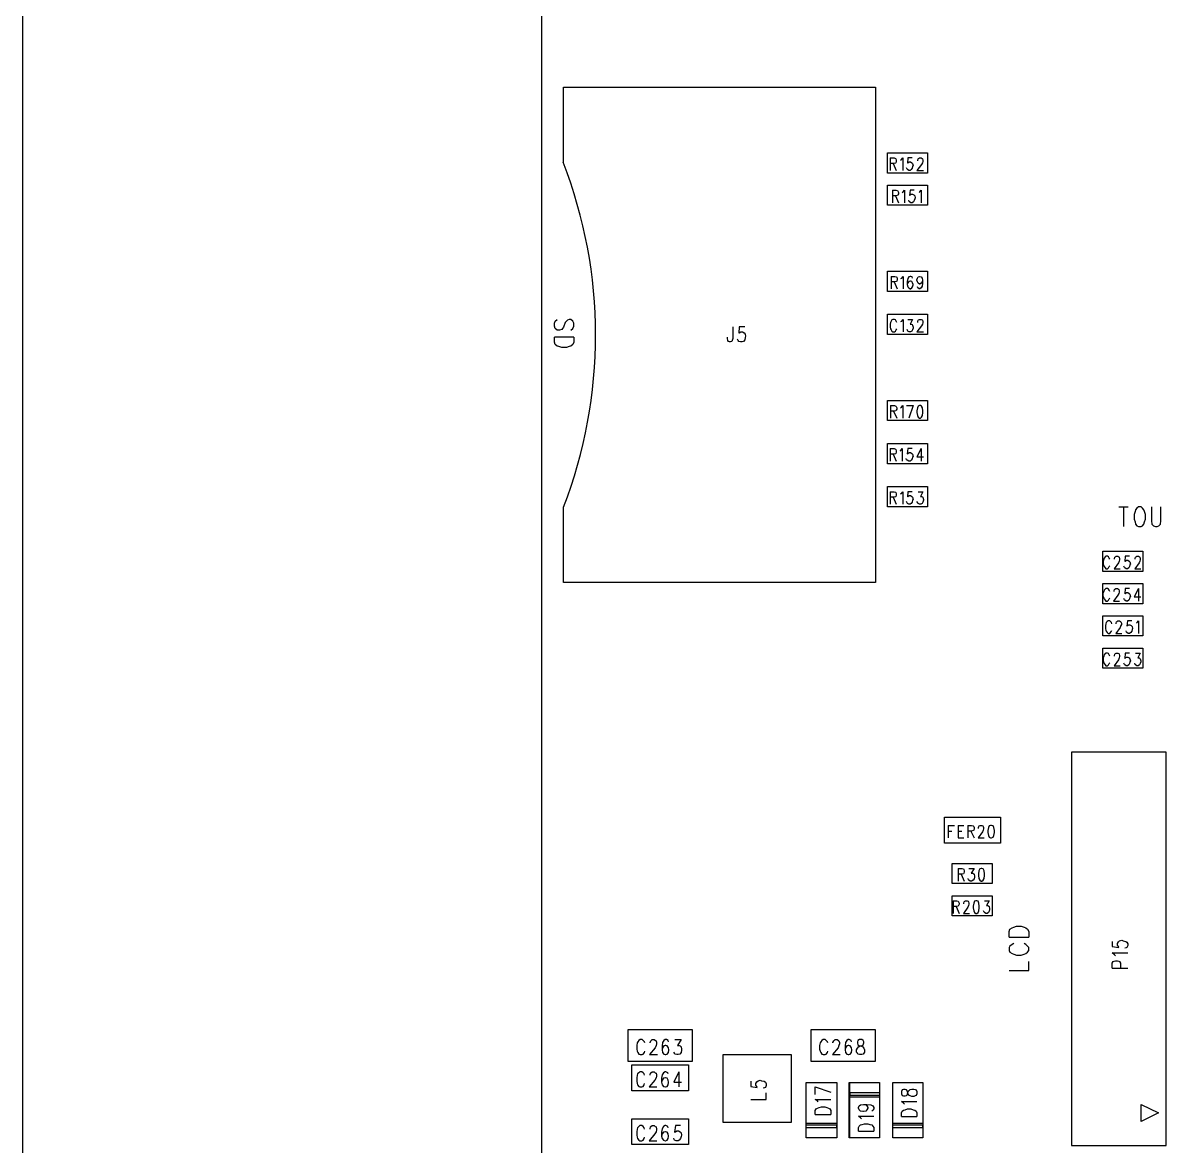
# Model space of a CAD drawing. Extents: x 11.9 to 28.1, y 10.8 to 21.2.
# Drawn here: x 11.892 to 14.548, y 16.307 to 18.916 of the extents above; entities that cross this region are included whole.
import ezdxf

# ---------------------------------------------------------------- set-up
doc = ezdxf.new("R2010")
doc.units = 0
doc.header["$MEASUREMENT"] = 0
doc.layers.add('LAYNR1', color=2, linetype='Continuous')

msp = doc.modelspace()

# ---------------------------------------------------------------- linework, layer by layer
at = {"layer": 'LAYNR1', "color": 7}
for points in [[(11.892, 10.799), (11.892, 21.199)], [(13.097, 20.041), (13.097, 14.641)], [(13.148, 18.591), (13.148, 18.766)], [(13.148, 18.766), (13.873, 18.766)], [(13.873, 18.766), (13.873, 17.616)], [(13.901, 18.567), (13.901, 18.614)], [(13.901, 18.614), (13.994, 18.614)], [(13.907, 18.602), (13.907, 18.573)], [(13.907, 18.602), (13.916, 18.602), (13.919, 18.601)], [(13.919, 18.601), (13.92, 18.6), (13.921, 18.597), (13.921, 18.594), (13.92, 18.591), (13.919, 18.59)], [(13.931, 18.597), (13.933, 18.598), (13.936, 18.602), (13.936, 18.573)], [(13.958, 18.602), (13.948, 18.602), (13.947, 18.59), (13.948, 18.591), (13.951, 18.593), (13.954, 18.593), (13.957, 18.591), (13.959, 18.589), (13.96, 18.584), (13.959, 18.582), (13.958, 18.578), (13.956, 18.575), (13.953, 18.573)], [(13.971, 18.595), (13.971, 18.597), (13.972, 18.6), (13.973, 18.601), (13.975, 18.602), (13.979, 18.602), (13.981, 18.601), (13.982, 18.6), (13.983, 18.597), (13.983, 18.594), (13.982, 18.591), (13.98, 18.587), (13.969, 18.573), (13.984, 18.573)], [(13.994, 18.614), (13.994, 18.567)], [(13.994, 18.567), (13.901, 18.567)], [(13.919, 18.59), (13.916, 18.589), (13.907, 18.589)], [(13.914, 18.589), (13.921, 18.573)], [(13.953, 18.573), (13.95, 18.573), (13.947, 18.575), (13.946, 18.576), (13.945, 18.579)], [(13.901, 18.492), (13.901, 18.539)], [(13.901, 18.539), (13.994, 18.539)], [(13.994, 18.539), (13.994, 18.492)], [(13.912, 18.527), (13.912, 18.498)], [(13.912, 18.527), (13.921, 18.527), (13.924, 18.526), (13.925, 18.525), (13.926, 18.522), (13.926, 18.519), (13.925, 18.516), (13.924, 18.515), (13.921, 18.514), (13.912, 18.514)], [(13.919, 18.514), (13.926, 18.498)], [(13.935, 18.522), (13.937, 18.523), (13.94, 18.527), (13.94, 18.498)], [(13.963, 18.527), (13.953, 18.527), (13.952, 18.515), (13.953, 18.516), (13.956, 18.518), (13.959, 18.518), (13.962, 18.516), (13.964, 18.514), (13.965, 18.509), (13.964, 18.507), (13.963, 18.503), (13.961, 18.5), (13.958, 18.498), (13.955, 18.498), (13.952, 18.5), (13.951, 18.501), (13.95, 18.504)], [(13.974, 18.522), (13.976, 18.523), (13.979, 18.527), (13.979, 18.498)], [(13.994, 18.492), (13.901, 18.492)], [(13.901, 18.292), (13.901, 18.339)], [(13.901, 18.339), (13.994, 18.339)], [(13.909, 18.327), (13.909, 18.298)], [(13.909, 18.327), (13.918, 18.327), (13.921, 18.326), (13.922, 18.325), (13.923, 18.322), (13.923, 18.319), (13.922, 18.316), (13.921, 18.315), (13.918, 18.314), (13.909, 18.314)], [(13.932, 18.322), (13.934, 18.323), (13.937, 18.327), (13.937, 18.298)], [(13.959, 18.323), (13.958, 18.326), (13.955, 18.327), (13.953, 18.327), (13.95, 18.326), (13.948, 18.322), (13.946, 18.315), (13.946, 18.308), (13.948, 18.303), (13.95, 18.3), (13.953, 18.298), (13.954, 18.298), (13.957, 18.3), (13.959, 18.303), (13.96, 18.307), (13.96, 18.308), (13.959, 18.312), (13.957, 18.315), (13.954, 18.316), (13.953, 18.316), (13.95, 18.315), (13.948, 18.312), (13.946, 18.308)], [(13.982, 18.318), (13.981, 18.314), (13.979, 18.311), (13.976, 18.309), (13.975, 18.309), (13.972, 18.311), (13.97, 18.314), (13.969, 18.318), (13.969, 18.319), (13.97, 18.323), (13.972, 18.326), (13.975, 18.327), (13.976, 18.327), (13.979, 18.326), (13.981, 18.323), (13.982, 18.318), (13.982, 18.311), (13.981, 18.304), (13.979, 18.3), (13.976, 18.298), (13.974, 18.298), (13.971, 18.3), (13.97, 18.303)], [(13.994, 18.339), (13.994, 18.292)], [(13.916, 18.314), (13.923, 18.298)], [(13.994, 18.292), (13.901, 18.292)], [(13.127, 18.218), (13.129, 18.223)], [(13.129, 18.223), (13.133, 18.227)], [(13.155, 18.223), (13.152, 18.22)], [(13.157, 18.225), (13.155, 18.223)], [(13.161, 18.227), (13.157, 18.225)], [(13.165, 18.227), (13.161, 18.227)], [(13.17, 18.223), (13.165, 18.227)], [(13.172, 18.218), (13.17, 18.223)], [(13.901, 18.239), (13.994, 18.239)], [(13.901, 18.192), (13.901, 18.239)], [(13.919, 18.226), (13.917, 18.227), (13.913, 18.227), (13.911, 18.226), (13.909, 18.223), (13.908, 18.22)], [(13.922, 18.22), (13.921, 18.223), (13.919, 18.226)], [(13.932, 18.222), (13.934, 18.223), (13.937, 18.227), (13.937, 18.198)], [(13.948, 18.227), (13.959, 18.227), (13.953, 18.216)], [(13.971, 18.22), (13.971, 18.222), (13.972, 18.225), (13.973, 18.226), (13.975, 18.227), (13.979, 18.227), (13.981, 18.226), (13.982, 18.225), (13.983, 18.222), (13.983, 18.219), (13.982, 18.216), (13.98, 18.212), (13.969, 18.198), (13.984, 18.198)], [(13.994, 18.239), (13.994, 18.192)], [(13.127, 18.211), (13.127, 18.218)], [(13.129, 18.206), (13.127, 18.211)], [(13.133, 18.202), (13.129, 18.206)], [(13.139, 18.202), (13.133, 18.202)], [(13.144, 18.204), (13.139, 18.202)], [(13.146, 18.206), (13.144, 18.204)], [(13.148, 18.209), (13.146, 18.206)], [(13.152, 18.22), (13.148, 18.209)], [(13.165, 18.202), (13.17, 18.206)], [(13.17, 18.206), (13.172, 18.211)], [(13.172, 18.211), (13.172, 18.218)], [(13.541, 18.21), (13.541, 18.183), (13.54, 18.178), (13.539, 18.176), (13.536, 18.175), (13.534, 18.175), (13.531, 18.176), (13.53, 18.178), (13.529, 18.183), (13.529, 18.186)], [(13.569, 18.21), (13.556, 18.21), (13.555, 18.195), (13.556, 18.196), (13.56, 18.198), (13.564, 18.198), (13.568, 18.196), (13.57, 18.193), (13.571, 18.188), (13.57, 18.185), (13.569, 18.18), (13.566, 18.176), (13.563, 18.175), (13.559, 18.175), (13.555, 18.176), (13.554, 18.178), (13.552, 18.181)], [(13.908, 18.22), (13.907, 18.216), (13.907, 18.209), (13.908, 18.205)], [(13.908, 18.205), (13.909, 18.203), (13.911, 18.2), (13.913, 18.198), (13.917, 18.198), (13.919, 18.2)], [(13.919, 18.2), (13.921, 18.203), (13.922, 18.205)], [(13.953, 18.216), (13.956, 18.216), (13.958, 18.215), (13.959, 18.214), (13.96, 18.209), (13.96, 18.207), (13.959, 18.203), (13.957, 18.2), (13.954, 18.198), (13.951, 18.198), (13.948, 18.2), (13.947, 18.201), (13.946, 18.204)], [(13.172, 18.186), (13.127, 18.186)], [(13.127, 18.174), (13.127, 18.186)], [(13.129, 18.169), (13.127, 18.174)], [(13.133, 18.165), (13.129, 18.169)], [(13.17, 18.169), (13.165, 18.165)], [(13.172, 18.174), (13.17, 18.169)], [(13.172, 18.186), (13.172, 18.174)], [(13.994, 18.192), (13.901, 18.192)], [(13.137, 18.164), (13.133, 18.165)], [(13.144, 18.162), (13.137, 18.164)], [(13.155, 18.162), (13.144, 18.162)], [(13.161, 18.164), (13.155, 18.162)], [(13.165, 18.165), (13.161, 18.164)], [(13.901, 17.992), (13.901, 18.039)], [(13.901, 18.039), (13.994, 18.039)], [(13.994, 18.039), (13.994, 17.992)], [(13.908, 18.027), (13.908, 17.998)], [(13.908, 18.027), (13.917, 18.027), (13.92, 18.026), (13.921, 18.025), (13.922, 18.022), (13.922, 18.019), (13.921, 18.016), (13.92, 18.015), (13.917, 18.014), (13.908, 18.014)], [(13.915, 18.014), (13.922, 17.998)], [(13.931, 18.022), (13.933, 18.023), (13.936, 18.027), (13.936, 17.998)], [(13.945, 18.027), (13.96, 18.027)], [(13.96, 18.027), (13.95, 17.998)], [(13.994, 17.992), (13.901, 17.992)], [(13.901, 17.892), (13.901, 17.939)], [(13.901, 17.939), (13.994, 17.939)], [(13.994, 17.939), (13.994, 17.892)], [(13.907, 17.927), (13.907, 17.898)], [(13.907, 17.927), (13.916, 17.927), (13.919, 17.926), (13.92, 17.925), (13.921, 17.922), (13.921, 17.919), (13.92, 17.916), (13.919, 17.915), (13.916, 17.914), (13.907, 17.914)], [(13.914, 17.914), (13.921, 17.898)], [(13.93, 17.922), (13.932, 17.923), (13.935, 17.927), (13.935, 17.898)], [(13.958, 17.927), (13.948, 17.927), (13.946, 17.915), (13.948, 17.916), (13.951, 17.918), (13.954, 17.918), (13.957, 17.916), (13.959, 17.914), (13.96, 17.909), (13.959, 17.907), (13.958, 17.903), (13.956, 17.9), (13.953, 17.898), (13.95, 17.898), (13.946, 17.9), (13.945, 17.901), (13.944, 17.904)], [(13.979, 17.927), (13.969, 17.908), (13.984, 17.908)], [(13.979, 17.927), (13.979, 17.898)], [(13.994, 17.892), (13.901, 17.892)], [(13.901, 17.792), (13.901, 17.839)], [(13.901, 17.839), (13.994, 17.839)], [(13.907, 17.827), (13.907, 17.798)], [(13.907, 17.827), (13.916, 17.827), (13.919, 17.826)], [(13.919, 17.826), (13.92, 17.825), (13.921, 17.822), (13.921, 17.819), (13.92, 17.816), (13.919, 17.815)], [(13.931, 17.822), (13.933, 17.823), (13.936, 17.827), (13.936, 17.798)], [(13.958, 17.827), (13.948, 17.827), (13.947, 17.815), (13.948, 17.816), (13.951, 17.818), (13.954, 17.818), (13.957, 17.816), (13.959, 17.814), (13.96, 17.809), (13.959, 17.807), (13.958, 17.803), (13.956, 17.8), (13.953, 17.798)], [(13.972, 17.827), (13.983, 17.827), (13.977, 17.816), (13.98, 17.816), (13.982, 17.815), (13.983, 17.814), (13.984, 17.809), (13.984, 17.807), (13.983, 17.803), (13.981, 17.8), (13.978, 17.798), (13.975, 17.798), (13.972, 17.8), (13.971, 17.801), (13.969, 17.804)], [(13.994, 17.839), (13.994, 17.792)], [(13.919, 17.815), (13.916, 17.814), (13.907, 17.814)], [(13.914, 17.814), (13.921, 17.798)], [(13.953, 17.798), (13.95, 17.798), (13.947, 17.8), (13.946, 17.801), (13.945, 17.804)], [(13.148, 17.616), (13.148, 17.791)], [(13.994, 17.792), (13.901, 17.792)], [(14.438, 17.792), (14.46, 17.792)], [(14.449, 17.792), (14.449, 17.746)], [(14.476, 17.781), (14.474, 17.774), (14.474, 17.763)], [(14.48, 17.789), (14.477, 17.785), (14.476, 17.781)], [(14.484, 17.792), (14.48, 17.789)], [(14.493, 17.789), (14.49, 17.792), (14.484, 17.792)], [(14.498, 17.781), (14.496, 17.785), (14.493, 17.789)], [(14.5, 17.763), (14.5, 17.774), (14.498, 17.781)], [(14.514, 17.792), (14.514, 17.759), (14.515, 17.752), (14.519, 17.748), (14.523, 17.746)], [(14.527, 17.746), (14.531, 17.748), (14.535, 17.752), (14.536, 17.759), (14.536, 17.792)], [(14.474, 17.763), (14.476, 17.757), (14.477, 17.752), (14.48, 17.748), (14.484, 17.746)], [(14.484, 17.746), (14.49, 17.746)], [(14.49, 17.746), (14.493, 17.748), (14.496, 17.752), (14.498, 17.757), (14.5, 17.763)], [(14.523, 17.746), (14.527, 17.746)], [(14.401, 17.642), (14.401, 17.689)], [(14.401, 17.689), (14.494, 17.689)], [(14.494, 17.689), (14.494, 17.642)], [(14.408, 17.677), (14.406, 17.676), (14.404, 17.673), (14.403, 17.67), (14.402, 17.666), (14.402, 17.659), (14.403, 17.655), (14.404, 17.653), (14.406, 17.65), (14.408, 17.648)], [(14.417, 17.67), (14.416, 17.673), (14.414, 17.676), (14.412, 17.677), (14.408, 17.677)], [(14.428, 17.67), (14.428, 17.672), (14.429, 17.675), (14.43, 17.676), (14.432, 17.677), (14.436, 17.677), (14.438, 17.676), (14.439, 17.675), (14.44, 17.672), (14.44, 17.669), (14.439, 17.666), (14.437, 17.662), (14.427, 17.648), (14.441, 17.648)], [(14.453, 17.677), (14.452, 17.665), (14.453, 17.666)], [(14.463, 17.677), (14.453, 17.677)], [(14.453, 17.666), (14.456, 17.668), (14.459, 17.668), (14.462, 17.666), (14.464, 17.664)], [(14.464, 17.664), (14.465, 17.659), (14.464, 17.657)], [(14.487, 17.666), (14.485, 17.662), (14.475, 17.648), (14.489, 17.648)], [(14.476, 17.672), (14.477, 17.675), (14.478, 17.676), (14.48, 17.677), (14.484, 17.677), (14.486, 17.676), (14.487, 17.675)], [(14.476, 17.67), (14.476, 17.672)], [(14.487, 17.675), (14.488, 17.672), (14.488, 17.669), (14.487, 17.666)], [(14.494, 17.642), (14.401, 17.642)], [(14.408, 17.648), (14.412, 17.648), (14.414, 17.65), (14.416, 17.653), (14.417, 17.655)], [(14.464, 17.657), (14.463, 17.653), (14.461, 17.65), (14.458, 17.648), (14.455, 17.648), (14.452, 17.65), (14.451, 17.651), (14.45, 17.654)], [(13.873, 17.616), (13.148, 17.616)], [(14.401, 17.567), (14.401, 17.614)], [(14.401, 17.614), (14.494, 17.614)], [(14.494, 17.614), (14.494, 17.567)], [(14.417, 17.595), (14.416, 17.598), (14.414, 17.601), (14.412, 17.602), (14.408, 17.602), (14.406, 17.601), (14.404, 17.598), (14.403, 17.595), (14.401, 17.591), (14.401, 17.584), (14.403, 17.58), (14.404, 17.578), (14.406, 17.575), (14.408, 17.573), (14.412, 17.573), (14.414, 17.575), (14.416, 17.578), (14.417, 17.58)], [(14.427, 17.595), (14.427, 17.597), (14.428, 17.6), (14.429, 17.601), (14.431, 17.602), (14.435, 17.602), (14.437, 17.601), (14.438, 17.6), (14.439, 17.597), (14.439, 17.594), (14.438, 17.591), (14.436, 17.587), (14.426, 17.573), (14.44, 17.573)], [(14.463, 17.602), (14.453, 17.602), (14.452, 17.59), (14.453, 17.591), (14.456, 17.593), (14.459, 17.593), (14.462, 17.591), (14.464, 17.589), (14.465, 17.584), (14.464, 17.582), (14.463, 17.578), (14.461, 17.575), (14.458, 17.573), (14.455, 17.573), (14.452, 17.575), (14.451, 17.576), (14.45, 17.579)], [(14.484, 17.602), (14.474, 17.583), (14.489, 17.583)], [(14.484, 17.602), (14.484, 17.573)], [(14.494, 17.567), (14.401, 17.567)], [(14.401, 17.492), (14.401, 17.539)], [(14.401, 17.539), (14.494, 17.539)], [(14.494, 17.539), (14.494, 17.492)], [(14.422, 17.52), (14.421, 17.523), (14.419, 17.526), (14.417, 17.527), (14.413, 17.527), (14.411, 17.526), (14.409, 17.523), (14.408, 17.52), (14.407, 17.516), (14.407, 17.509), (14.408, 17.505), (14.409, 17.503), (14.411, 17.5), (14.413, 17.498), (14.417, 17.498), (14.419, 17.5), (14.421, 17.503), (14.422, 17.505)], [(14.432, 17.52), (14.432, 17.522), (14.433, 17.525), (14.434, 17.526), (14.436, 17.527), (14.44, 17.527), (14.442, 17.526), (14.443, 17.525), (14.444, 17.522), (14.444, 17.519), (14.443, 17.516), (14.441, 17.512), (14.431, 17.498), (14.445, 17.498)], [(14.468, 17.527), (14.458, 17.527), (14.457, 17.515), (14.458, 17.516), (14.461, 17.518), (14.464, 17.518), (14.467, 17.516), (14.469, 17.514), (14.47, 17.509), (14.469, 17.507), (14.468, 17.503), (14.466, 17.5), (14.463, 17.498), (14.46, 17.498), (14.457, 17.5), (14.456, 17.501), (14.455, 17.504)], [(14.479, 17.522), (14.481, 17.523), (14.484, 17.527), (14.484, 17.498)], [(14.494, 17.492), (14.401, 17.492)], [(14.401, 17.417), (14.401, 17.464)], [(14.401, 17.464), (14.494, 17.464)], [(14.408, 17.452), (14.406, 17.451), (14.404, 17.448), (14.403, 17.445), (14.402, 17.441), (14.402, 17.434), (14.403, 17.43), (14.404, 17.428), (14.406, 17.425), (14.408, 17.423)], [(14.417, 17.445), (14.416, 17.448), (14.414, 17.451), (14.412, 17.452), (14.408, 17.452)], [(14.428, 17.445), (14.428, 17.447), (14.429, 17.45), (14.43, 17.451), (14.432, 17.452), (14.436, 17.452), (14.438, 17.451), (14.439, 17.45), (14.44, 17.447), (14.44, 17.444), (14.439, 17.441), (14.437, 17.437), (14.427, 17.423), (14.441, 17.423)], [(14.453, 17.452), (14.452, 17.44), (14.453, 17.441)], [(14.463, 17.452), (14.453, 17.452)], [(14.477, 17.452), (14.488, 17.452), (14.482, 17.441), (14.485, 17.441), (14.487, 17.44)], [(14.494, 17.464), (14.494, 17.417)], [(14.408, 17.423), (14.412, 17.423), (14.414, 17.425), (14.416, 17.428), (14.417, 17.43)], [(14.464, 17.432), (14.463, 17.428), (14.461, 17.425), (14.458, 17.423), (14.455, 17.423), (14.452, 17.425), (14.451, 17.426), (14.45, 17.429)], [(14.453, 17.441), (14.456, 17.443), (14.459, 17.443), (14.462, 17.441), (14.464, 17.439)], [(14.464, 17.439), (14.465, 17.434), (14.464, 17.432)], [(14.476, 17.426), (14.475, 17.429)], [(14.487, 17.44), (14.488, 17.439), (14.489, 17.434), (14.489, 17.432), (14.488, 17.428), (14.486, 17.425), (14.483, 17.423), (14.48, 17.423), (14.477, 17.425), (14.476, 17.426)], [(14.494, 17.417), (14.401, 17.417)], [(14.548, 17.222), (14.328, 17.222)], [(14.328, 17.222), (14.328, 16.309)], [(14.548, 16.309), (14.548, 17.222)], [(14.033, 17.071), (14.163, 17.071)], [(14.033, 17.011), (14.033, 17.071)], [(14.042, 17.052), (14.042, 17.023)], [(14.042, 17.052), (14.056, 17.052)], [(14.065, 17.052), (14.065, 17.023)], [(14.065, 17.052), (14.078, 17.052)], [(14.087, 17.052), (14.087, 17.023)], [(14.087, 17.052), (14.096, 17.052), (14.1, 17.051), (14.101, 17.05), (14.102, 17.047), (14.102, 17.044), (14.101, 17.041), (14.1, 17.04), (14.096, 17.039), (14.087, 17.039)], [(14.112, 17.045), (14.112, 17.047), (14.113, 17.05), (14.114, 17.051), (14.116, 17.052), (14.12, 17.052), (14.122, 17.051), (14.123, 17.05), (14.124, 17.047), (14.124, 17.044), (14.123, 17.041), (14.121, 17.037), (14.111, 17.023), (14.125, 17.023)], [(14.163, 17.071), (14.163, 17.011)], [(14.042, 17.039), (14.05, 17.039)], [(14.065, 17.039), (14.073, 17.039)], [(14.094, 17.039), (14.102, 17.023)], [(14.163, 17.011), (14.033, 17.011)], [(14.065, 17.023), (14.078, 17.023)], [(14.051, 16.964), (14.144, 16.964)], [(14.051, 16.917), (14.051, 16.964)], [(14.065, 16.952), (14.065, 16.923)], [(14.065, 16.952), (14.074, 16.952), (14.077, 16.951), (14.078, 16.95), (14.079, 16.947), (14.079, 16.944), (14.078, 16.941), (14.077, 16.94), (14.074, 16.939), (14.065, 16.939)], [(14.09, 16.952), (14.102, 16.952), (14.095, 16.941), (14.099, 16.941), (14.101, 16.94), (14.102, 16.939), (14.103, 16.934), (14.103, 16.932), (14.102, 16.928), (14.1, 16.925), (14.096, 16.923), (14.093, 16.923), (14.09, 16.925), (14.089, 16.926), (14.088, 16.929)], [(14.144, 16.964), (14.144, 16.917)], [(14.072, 16.939), (14.079, 16.923)], [(14.144, 16.917), (14.051, 16.917)], [(14.051, 16.842), (14.051, 16.889)], [(14.051, 16.889), (14.144, 16.889)], [(14.053, 16.877), (14.053, 16.848)], [(14.053, 16.877), (14.062, 16.877), (14.065, 16.876), (14.066, 16.875), (14.067, 16.872), (14.067, 16.869), (14.066, 16.866), (14.065, 16.865), (14.062, 16.864), (14.053, 16.864)], [(14.078, 16.87), (14.078, 16.872), (14.079, 16.875), (14.08, 16.876), (14.082, 16.877), (14.086, 16.877), (14.088, 16.876), (14.089, 16.875), (14.09, 16.872), (14.09, 16.869), (14.089, 16.866), (14.087, 16.862), (14.077, 16.848), (14.091, 16.848)], [(14.103, 16.876), (14.101, 16.872), (14.1, 16.865), (14.1, 16.861), (14.101, 16.854), (14.103, 16.85)], [(14.106, 16.877), (14.103, 16.876)], [(14.114, 16.865), (14.113, 16.872), (14.111, 16.876), (14.108, 16.877), (14.106, 16.877)], [(14.126, 16.877), (14.137, 16.877)], [(14.137, 16.877), (14.131, 16.866), (14.134, 16.866), (14.136, 16.865), (14.137, 16.864)], [(14.144, 16.889), (14.144, 16.842)], [(14.144, 16.842), (14.051, 16.842)], [(14.06, 16.864), (14.067, 16.848)], [(14.103, 16.85), (14.106, 16.848), (14.108, 16.848), (14.111, 16.85), (14.113, 16.854), (14.114, 16.861)], [(14.114, 16.861), (14.114, 16.865)], [(14.126, 16.85), (14.125, 16.851), (14.124, 16.854)], [(14.137, 16.853), (14.135, 16.85), (14.132, 16.848), (14.129, 16.848), (14.126, 16.85)], [(14.137, 16.864), (14.138, 16.859), (14.138, 16.857), (14.137, 16.853)], [(14.185, 16.811), (14.19, 16.814)], [(14.19, 16.814), (14.194, 16.816)], [(14.194, 16.816), (14.2, 16.818)], [(14.2, 16.818), (14.211, 16.818)], [(14.211, 16.818), (14.218, 16.816)], [(14.218, 16.816), (14.222, 16.814)], [(14.222, 16.814), (14.226, 16.811)], [(14.183, 16.806), (14.185, 16.811)], [(14.183, 16.793), (14.183, 16.806)], [(14.183, 16.793), (14.229, 16.793)], [(14.226, 16.811), (14.229, 16.806)], [(14.229, 16.806), (14.229, 16.793)], [(14.423, 16.783), (14.423, 16.771), (14.438, 16.769), (14.437, 16.771), (14.435, 16.774), (14.435, 16.778), (14.437, 16.782), (14.44, 16.784), (14.445, 16.786), (14.448, 16.784), (14.454, 16.783), (14.457, 16.781), (14.459, 16.777), (14.459, 16.773), (14.457, 16.769), (14.455, 16.768), (14.452, 16.767)], [(14.185, 16.772), (14.183, 16.769)], [(14.183, 16.769), (14.183, 16.762)], [(14.183, 16.762), (14.185, 16.758)], [(14.19, 16.776), (14.185, 16.772)], [(14.194, 16.778), (14.19, 16.776)], [(14.222, 16.776), (14.218, 16.778)], [(14.226, 16.772), (14.222, 16.776)], [(14.229, 16.769), (14.226, 16.772)], [(14.226, 16.758), (14.229, 16.762)], [(14.229, 16.762), (14.229, 16.769)], [(14.185, 16.758), (14.19, 16.755)], [(14.19, 16.755), (14.194, 16.753)], [(14.194, 16.753), (14.2, 16.751)], [(14.2, 16.751), (14.211, 16.751)], [(14.211, 16.751), (14.218, 16.753)], [(14.218, 16.753), (14.222, 16.755)], [(14.222, 16.755), (14.226, 16.758)], [(14.229, 16.715), (14.229, 16.736)], [(14.43, 16.749), (14.428, 16.752), (14.423, 16.756), (14.459, 16.756)], [(14.423, 16.721), (14.423, 16.732), (14.425, 16.736), (14.427, 16.737), (14.43, 16.738), (14.435, 16.738), (14.438, 16.737), (14.44, 16.736), (14.442, 16.732), (14.442, 16.721)], [(14.183, 16.715), (14.229, 16.715)], [(14.423, 16.721), (14.459, 16.721)], [(13.298, 16.504), (13.298, 16.578)], [(13.298, 16.578), (13.447, 16.578)], [(13.447, 16.578), (13.447, 16.504)], [(13.723, 16.578), (13.872, 16.578)], [(13.723, 16.504), (13.723, 16.578)], [(13.872, 16.578), (13.872, 16.504)], [(13.319, 16.547), (13.318, 16.541)], [(13.321, 16.55), (13.319, 16.547)], [(13.323, 16.553), (13.321, 16.55)], [(13.326, 16.555), (13.323, 16.553)], [(13.331, 16.555), (13.326, 16.555)], [(13.333, 16.553), (13.331, 16.555)], [(13.336, 16.55), (13.333, 16.553)], [(13.337, 16.547), (13.336, 16.55)], [(13.349, 16.548), (13.351, 16.552)], [(13.349, 16.547), (13.349, 16.548)], [(13.351, 16.552), (13.352, 16.553)], [(13.352, 16.553), (13.354, 16.555)], [(13.354, 16.555), (13.359, 16.555)], [(13.359, 16.555), (13.362, 16.553)], [(13.362, 16.553), (13.363, 16.552)], [(13.363, 16.552), (13.364, 16.548)], [(13.364, 16.548), (13.364, 16.545)], [(13.378, 16.548), (13.377, 16.54)], [(13.381, 16.553), (13.378, 16.548)], [(13.384, 16.555), (13.381, 16.553)], [(13.387, 16.555), (13.384, 16.555)], [(13.391, 16.553), (13.387, 16.555)], [(13.392, 16.55), (13.391, 16.553)], [(13.407, 16.555), (13.421, 16.555)], [(13.421, 16.555), (13.413, 16.541)], [(13.744, 16.547), (13.743, 16.541)], [(13.746, 16.55), (13.744, 16.547)], [(13.748, 16.553), (13.746, 16.55)], [(13.751, 16.555), (13.748, 16.553)], [(13.756, 16.555), (13.751, 16.555)], [(13.758, 16.553), (13.756, 16.555)], [(13.761, 16.55), (13.758, 16.553)], [(13.762, 16.547), (13.761, 16.55)], [(13.774, 16.548), (13.776, 16.552)], [(13.774, 16.547), (13.774, 16.548)], [(13.776, 16.552), (13.777, 16.553)], [(13.777, 16.553), (13.779, 16.555)], [(13.779, 16.555), (13.784, 16.555)], [(13.784, 16.555), (13.787, 16.553)], [(13.787, 16.553), (13.788, 16.552)], [(13.788, 16.552), (13.789, 16.548)], [(13.789, 16.548), (13.789, 16.545)], [(13.803, 16.548), (13.802, 16.54)], [(13.806, 16.553), (13.803, 16.548)], [(13.809, 16.555), (13.806, 16.553)], [(13.812, 16.555), (13.809, 16.555)], [(13.816, 16.553), (13.812, 16.555)], [(13.817, 16.55), (13.816, 16.553)], [(13.832, 16.553), (13.831, 16.55)], [(13.831, 16.55), (13.831, 16.547)], [(13.831, 16.547), (13.832, 16.543)], [(13.836, 16.555), (13.832, 16.553)], [(13.841, 16.555), (13.836, 16.555)], [(13.844, 16.553), (13.841, 16.555)], [(13.846, 16.55), (13.844, 16.553)], [(13.844, 16.543), (13.846, 16.547)], [(13.846, 16.547), (13.846, 16.55)], [(13.318, 16.541), (13.318, 16.533)], [(13.318, 16.533), (13.319, 16.528)], [(13.319, 16.528), (13.321, 16.525)], [(13.321, 16.525), (13.323, 16.521)], [(13.323, 16.521), (13.326, 16.52)], [(13.331, 16.52), (13.333, 16.521)], [(13.333, 16.521), (13.336, 16.525)], [(13.336, 16.525), (13.337, 16.528)], [(13.361, 16.536), (13.348, 16.52)], [(13.363, 16.541), (13.361, 16.536)], [(13.364, 16.545), (13.363, 16.541)], [(13.377, 16.54), (13.377, 16.531)], [(13.378, 16.536), (13.377, 16.531)], [(13.377, 16.531), (13.378, 16.525)], [(13.381, 16.54), (13.378, 16.536)], [(13.378, 16.525), (13.381, 16.521)], [(13.384, 16.541), (13.381, 16.54)], [(13.381, 16.521), (13.384, 16.52)], [(13.386, 16.541), (13.384, 16.541)], [(13.389, 16.54), (13.386, 16.541)], [(13.386, 16.52), (13.389, 16.521)], [(13.392, 16.536), (13.389, 16.54)], [(13.389, 16.521), (13.392, 16.525)], [(13.393, 16.531), (13.392, 16.536)], [(13.392, 16.525), (13.393, 16.53)], [(13.393, 16.53), (13.393, 16.531)], [(13.406, 16.523), (13.404, 16.526)], [(13.407, 16.521), (13.406, 16.523)], [(13.411, 16.52), (13.407, 16.521)], [(13.413, 16.541), (13.417, 16.541)], [(13.418, 16.521), (13.414, 16.52)], [(13.417, 16.541), (13.419, 16.54)], [(13.421, 16.525), (13.418, 16.521)], [(13.419, 16.54), (13.421, 16.538)], [(13.421, 16.538), (13.422, 16.533)], [(13.422, 16.53), (13.421, 16.525)], [(13.422, 16.533), (13.422, 16.53)], [(13.743, 16.541), (13.743, 16.533)], [(13.743, 16.533), (13.744, 16.528)], [(13.744, 16.528), (13.746, 16.525)], [(13.746, 16.525), (13.748, 16.521)], [(13.748, 16.521), (13.751, 16.52)], [(13.756, 16.52), (13.758, 16.521)], [(13.758, 16.521), (13.761, 16.525)], [(13.761, 16.525), (13.762, 16.528)], [(13.786, 16.536), (13.773, 16.52)], [(13.788, 16.541), (13.786, 16.536)], [(13.789, 16.545), (13.788, 16.541)], [(13.802, 16.54), (13.802, 16.531)], [(13.803, 16.536), (13.802, 16.531)], [(13.802, 16.531), (13.803, 16.525)], [(13.806, 16.54), (13.803, 16.536)], [(13.803, 16.525), (13.806, 16.521)], [(13.809, 16.541), (13.806, 16.54)], [(13.806, 16.521), (13.809, 16.52)], [(13.811, 16.541), (13.809, 16.541)], [(13.814, 16.54), (13.811, 16.541)], [(13.811, 16.52), (13.814, 16.521)], [(13.817, 16.536), (13.814, 16.54)], [(13.814, 16.521), (13.817, 16.525)], [(13.818, 16.531), (13.817, 16.536)], [(13.817, 16.525), (13.818, 16.53)], [(13.818, 16.53), (13.818, 16.531)], [(13.829, 16.531), (13.831, 16.535)], [(13.829, 16.526), (13.829, 16.531)], [(13.831, 16.523), (13.829, 16.526)], [(13.831, 16.535), (13.833, 16.538)], [(13.832, 16.521), (13.831, 16.523)], [(13.832, 16.543), (13.834, 16.541)], [(13.836, 16.52), (13.832, 16.521)], [(13.833, 16.538), (13.837, 16.54)], [(13.834, 16.541), (13.839, 16.54)], [(13.837, 16.54), (13.842, 16.541)], [(13.839, 16.54), (13.843, 16.538)], [(13.844, 16.521), (13.841, 16.52)], [(13.842, 16.541), (13.844, 16.543)], [(13.843, 16.538), (13.846, 16.535)], [(13.846, 16.523), (13.844, 16.521)], [(13.846, 16.535), (13.847, 16.531)], [(13.847, 16.526), (13.846, 16.523)], [(13.847, 16.531), (13.847, 16.526)], [(13.447, 16.504), (13.298, 16.504)], [(13.307, 16.436), (13.307, 16.496)], [(13.307, 16.496), (13.438, 16.496)], [(13.326, 16.52), (13.331, 16.52)], [(13.348, 16.52), (13.366, 16.52)], [(13.384, 16.52), (13.386, 16.52)], [(13.414, 16.52), (13.411, 16.52)], [(13.438, 16.496), (13.438, 16.436)], [(13.519, 16.362), (13.519, 16.52)], [(13.519, 16.52), (13.677, 16.52)], [(13.573, 16.52), (13.677, 16.52)], [(13.677, 16.52), (13.677, 16.416)], [(13.677, 16.52), (13.677, 16.362)], [(13.872, 16.504), (13.723, 16.504)], [(13.751, 16.52), (13.756, 16.52)], [(13.773, 16.52), (13.791, 16.52)], [(13.809, 16.52), (13.811, 16.52)], [(13.841, 16.52), (13.836, 16.52)], [(13.336, 16.472), (13.335, 16.475), (13.333, 16.478), (13.33, 16.48), (13.325, 16.48), (13.323, 16.478), (13.32, 16.475), (13.319, 16.472), (13.318, 16.466), (13.318, 16.458), (13.319, 16.453), (13.32, 16.45), (13.323, 16.446), (13.325, 16.445), (13.33, 16.445), (13.333, 16.446), (13.335, 16.45), (13.336, 16.453)], [(13.349, 16.472), (13.349, 16.473), (13.35, 16.477), (13.351, 16.478), (13.354, 16.48), (13.359, 16.48), (13.361, 16.478), (13.363, 16.477), (13.364, 16.473), (13.364, 16.47), (13.363, 16.466), (13.36, 16.461), (13.347, 16.445), (13.365, 16.445)], [(13.391, 16.475), (13.39, 16.478), (13.386, 16.48), (13.384, 16.48), (13.38, 16.478), (13.377, 16.473), (13.376, 16.465), (13.376, 16.456), (13.377, 16.45), (13.38, 16.446), (13.384, 16.445), (13.385, 16.445), (13.389, 16.446), (13.391, 16.45), (13.392, 16.455), (13.392, 16.456), (13.391, 16.461), (13.389, 16.465), (13.385, 16.466), (13.384, 16.466), (13.38, 16.465), (13.377, 16.461), (13.376, 16.456)], [(13.416, 16.48), (13.404, 16.456), (13.422, 16.456)], [(13.416, 16.48), (13.416, 16.445)], [(13.519, 16.362), (13.519, 16.466)], [(13.583, 16.458), (13.583, 16.446)], [(13.583, 16.446), (13.598, 16.444)], [(13.595, 16.453), (13.597, 16.457)], [(13.595, 16.449), (13.595, 16.453)], [(13.597, 16.446), (13.595, 16.449)], [(13.597, 16.457), (13.6, 16.459)], [(13.598, 16.444), (13.597, 16.446)], [(13.6, 16.459), (13.605, 16.461)], [(13.605, 16.461), (13.608, 16.459)], [(13.608, 16.459), (13.614, 16.458)], [(13.615, 16.443), (13.612, 16.442)], [(13.614, 16.458), (13.617, 16.456)], [(13.617, 16.444), (13.615, 16.443)], [(13.617, 16.456), (13.619, 16.452)], [(13.619, 16.448), (13.617, 16.444)], [(13.619, 16.452), (13.619, 16.448)], [(13.712, 16.327), (13.712, 16.455)], [(13.712, 16.455), (13.717, 16.455)], [(13.712, 16.327), (13.712, 16.455)], [(13.712, 16.455), (13.783, 16.455)], [(13.733, 16.445), (13.769, 16.433)], [(13.733, 16.427), (13.733, 16.445)], [(13.777, 16.455), (13.783, 16.455)], [(13.783, 16.455), (13.783, 16.327)], [(13.783, 16.455), (13.783, 16.327)], [(13.812, 16.327), (13.812, 16.455)], [(13.812, 16.455), (13.818, 16.455)], [(13.813, 16.327), (13.813, 16.455)], [(13.813, 16.455), (13.882, 16.455)], [(13.877, 16.455), (13.882, 16.455)], [(13.882, 16.455), (13.882, 16.327)], [(13.882, 16.455), (13.882, 16.327)], [(13.913, 16.327), (13.913, 16.455)], [(13.913, 16.455), (13.917, 16.455)], [(13.913, 16.327), (13.913, 16.455)], [(13.913, 16.455), (13.983, 16.455)], [(13.977, 16.455), (13.983, 16.455)], [(13.983, 16.455), (13.983, 16.327)], [(13.983, 16.455), (13.983, 16.327)], [(13.438, 16.436), (13.307, 16.436)], [(13.583, 16.416), (13.619, 16.416)], [(13.619, 16.416), (13.619, 16.431)], [(13.74, 16.41), (13.738, 16.413), (13.733, 16.416), (13.769, 16.416)], [(13.882, 16.431), (13.813, 16.431)], [(13.813, 16.431), (13.813, 16.426)], [(13.813, 16.426), (13.882, 16.426)], [(13.882, 16.421), (13.813, 16.421)], [(13.882, 16.426), (13.882, 16.421)], [(13.733, 16.381), (13.733, 16.39), (13.735, 16.394), (13.738, 16.396), (13.742, 16.397), (13.747, 16.399), (13.755, 16.399), (13.76, 16.397), (13.764, 16.396), (13.767, 16.394), (13.769, 16.39), (13.769, 16.381)], [(13.833, 16.397), (13.835, 16.401)], [(13.833, 16.396), (13.833, 16.397)], [(13.835, 16.392), (13.833, 16.396)], [(13.835, 16.401), (13.838, 16.403)], [(13.838, 16.389), (13.835, 16.392)], [(13.838, 16.403), (13.845, 16.404)], [(13.843, 16.388), (13.838, 16.389)], [(13.845, 16.388), (13.843, 16.388)], [(13.845, 16.404), (13.85, 16.403)], [(13.845, 16.404), (13.853, 16.404)], [(13.85, 16.389), (13.845, 16.388)], [(13.85, 16.403), (13.853, 16.401)], [(13.853, 16.392), (13.85, 16.389)], [(13.853, 16.404), (13.862, 16.403)], [(13.853, 16.401), (13.855, 16.397)], [(13.855, 16.396), (13.853, 16.392)], [(13.855, 16.397), (13.855, 16.396)], [(13.862, 16.403), (13.867, 16.401)], [(13.867, 16.391), (13.864, 16.389)], [(13.867, 16.401), (13.869, 16.397)], [(13.869, 16.394), (13.867, 16.391)], [(13.869, 16.397), (13.869, 16.394)], [(13.94, 16.405), (13.938, 16.407), (13.933, 16.411), (13.969, 16.411)], [(13.933, 16.376), (13.933, 16.385), (13.935, 16.389), (13.938, 16.391), (13.942, 16.392), (13.947, 16.394), (13.955, 16.394), (13.96, 16.392), (13.964, 16.391), (13.967, 16.389), (13.969, 16.385), (13.969, 16.376)], [(14.49, 16.365), (14.49, 16.404)], [(14.49, 16.404), (14.53, 16.385)], [(13.307, 16.311), (13.307, 16.371)], [(13.307, 16.371), (13.438, 16.371)], [(13.438, 16.371), (13.438, 16.311)], [(13.623, 16.362), (13.519, 16.362)], [(13.677, 16.362), (13.519, 16.362)], [(13.712, 16.356), (13.712, 16.361)], [(13.712, 16.361), (13.783, 16.361)], [(13.733, 16.381), (13.769, 16.381)], [(13.838, 16.373), (13.833, 16.377)], [(13.833, 16.377), (13.869, 16.377)], [(13.84, 16.371), (13.838, 16.373)], [(13.913, 16.356), (13.913, 16.361)], [(13.913, 16.361), (13.983, 16.361)], [(13.933, 16.376), (13.969, 16.376)], [(14.53, 16.385), (14.49, 16.365)], [(13.336, 16.347), (13.335, 16.35), (13.333, 16.353), (13.33, 16.355), (13.325, 16.355), (13.323, 16.353), (13.32, 16.35), (13.319, 16.347), (13.318, 16.341), (13.318, 16.333), (13.319, 16.328), (13.32, 16.325), (13.323, 16.321), (13.325, 16.32), (13.33, 16.32), (13.333, 16.321), (13.335, 16.325), (13.336, 16.328)], [(13.349, 16.347), (13.349, 16.348), (13.35, 16.352), (13.351, 16.353), (13.354, 16.355), (13.359, 16.355), (13.361, 16.353), (13.363, 16.352), (13.364, 16.348), (13.364, 16.345), (13.363, 16.341), (13.36, 16.336), (13.347, 16.32), (13.365, 16.32)], [(13.391, 16.35), (13.39, 16.353), (13.386, 16.355), (13.384, 16.355), (13.38, 16.353), (13.377, 16.348), (13.376, 16.34), (13.376, 16.331), (13.377, 16.325), (13.38, 16.321), (13.384, 16.32), (13.385, 16.32), (13.389, 16.321), (13.391, 16.325), (13.392, 16.33), (13.392, 16.331), (13.391, 16.336), (13.389, 16.34), (13.385, 16.341), (13.384, 16.341), (13.38, 16.34), (13.377, 16.336), (13.376, 16.331)], [(13.42, 16.355), (13.408, 16.355), (13.406, 16.34), (13.408, 16.341), (13.411, 16.343), (13.415, 16.343), (13.419, 16.341), (13.421, 16.338), (13.422, 16.333), (13.421, 16.33), (13.42, 16.325), (13.417, 16.321), (13.414, 16.32), (13.41, 16.32), (13.406, 16.321), (13.405, 16.323), (13.404, 16.326)], [(13.783, 16.356), (13.712, 16.356)], [(13.712, 16.351), (13.783, 16.351)], [(13.783, 16.351), (13.783, 16.356)], [(13.833, 16.351), (13.835, 16.354)], [(13.833, 16.342), (13.833, 16.351)], [(13.833, 16.342), (13.869, 16.342)], [(13.835, 16.354), (13.838, 16.357)], [(13.838, 16.357), (13.842, 16.358)], [(13.842, 16.358), (13.847, 16.359)], [(13.847, 16.359), (13.855, 16.359)], [(13.855, 16.359), (13.86, 16.358)], [(13.86, 16.358), (13.864, 16.357)], [(13.864, 16.357), (13.867, 16.354)], [(13.867, 16.354), (13.869, 16.351)], [(13.869, 16.351), (13.869, 16.342)], [(13.983, 16.356), (13.913, 16.356)], [(13.913, 16.351), (13.983, 16.351)], [(13.983, 16.351), (13.983, 16.356)], [(13.438, 16.311), (13.307, 16.311)], [(13.718, 16.327), (13.712, 16.327)], [(13.783, 16.327), (13.712, 16.327)], [(13.783, 16.327), (13.777, 16.327)], [(13.818, 16.327), (13.812, 16.327)], [(13.882, 16.327), (13.813, 16.327)], [(13.882, 16.327), (13.878, 16.327)], [(13.918, 16.327), (13.913, 16.327)], [(13.983, 16.327), (13.913, 16.327)], [(13.983, 16.327), (13.977, 16.327)], [(14.328, 16.309), (14.548, 16.309)]]:
    msp.add_lwpolyline(points, dxfattribs=at)
msp.add_lwpolyline([(13.148, 17.791, 0.187596), (13.147, 18.592)], format="xyb", dxfattribs=at)
for points in [[(13.975, 18.027), (13.972, 18.026), (13.97, 18.022), (13.969, 18.015), (13.969, 18.011), (13.97, 18.004), (13.972, 18), (13.975, 17.998), (13.977, 17.998), (13.98, 18), (13.982, 18.004), (13.983, 18.011), (13.983, 18.015), (13.982, 18.022), (13.98, 18.026), (13.977, 18.027), (13.975, 18.027)], [(14.14, 17.052), (14.137, 17.051), (14.135, 17.047), (14.134, 17.04), (14.134, 17.036), (14.135, 17.029), (14.137, 17.025), (14.14, 17.023), (14.142, 17.023), (14.146, 17.025), (14.148, 17.029), (14.149, 17.036), (14.149, 17.04), (14.148, 17.047), (14.146, 17.051), (14.142, 17.052), (14.14, 17.052)], [(14.118, 16.952), (14.115, 16.951), (14.113, 16.947), (14.112, 16.94), (14.112, 16.936), (14.113, 16.929), (14.115, 16.925), (14.118, 16.923), (14.12, 16.923), (14.123, 16.925), (14.125, 16.929), (14.126, 16.936), (14.126, 16.94), (14.125, 16.947), (14.123, 16.951), (14.12, 16.952), (14.118, 16.952)], [(13.933, 16.429), (13.935, 16.425), (13.938, 16.424), (13.942, 16.424), (13.945, 16.425), (13.947, 16.427), (13.948, 16.433), (13.95, 16.436), (13.953, 16.439), (13.957, 16.44), (13.962, 16.44), (13.965, 16.439), (13.967, 16.438), (13.969, 16.434), (13.969, 16.429), (13.967, 16.425), (13.965, 16.424), (13.962, 16.423), (13.957, 16.423), (13.953, 16.424), (13.95, 16.426), (13.948, 16.43), (13.947, 16.435), (13.945, 16.438), (13.942, 16.439), (13.938, 16.439), (13.935, 16.438), (13.933, 16.434), (13.933, 16.429)]]:
    msp.add_lwpolyline(points, close=True, dxfattribs=at)

doc.saveas('drawing.dxf')
